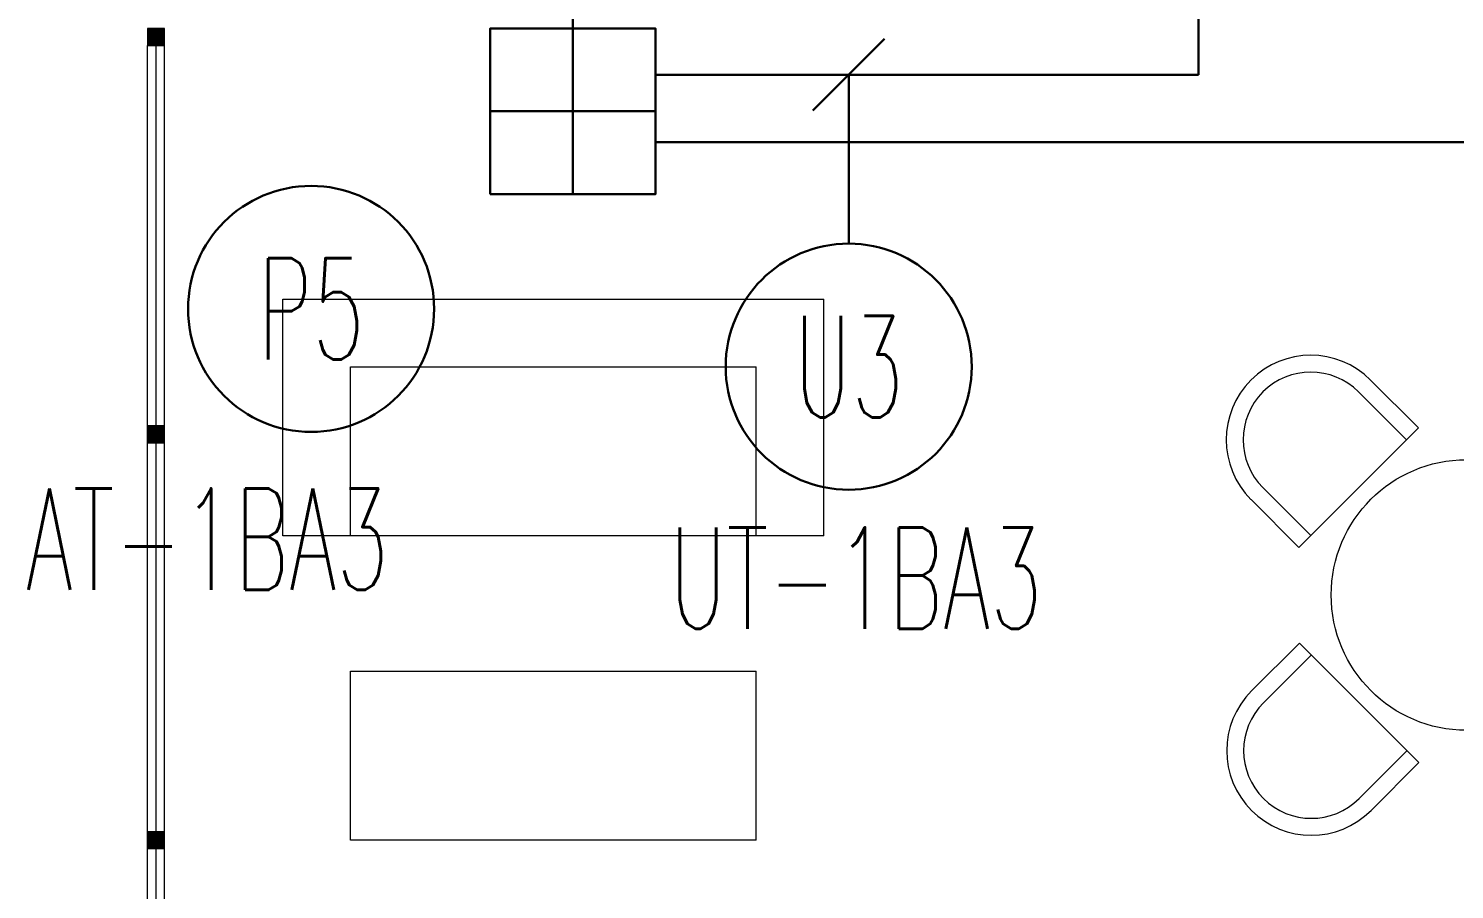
# Model space of a CAD drawing. Header units: metres. Extents: x -13194 to 152406, y -14653 to 29421.
# Drawn here: x 87624.8 to 88046.5, y 1345.4 to 1600 of the extents above; entities that cross this region are included whole.
import ezdxf
from ezdxf.enums import TextEntityAlignment as Align

# ---------------------------------------------------------------- set-up
doc = ezdxf.new("R2010")
doc.units = ezdxf.units.M
doc.header["$LTSCALE"] = 100
doc.header["$MEASUREMENT"] = 0
doc.layers.get('0').update_dxf_attribs({"color": 9, "lineweight": 9})
for name, color, linetype, lineweight in [('05', 9, 'Continuous', 9), ('06D', 9, 'Continuous', 9), ('10', 9, 'Continuous', 9), ('15', 9, 'Continuous', 9), ('E-DUVARA MONTE PRİZ KUTUSU', 7, 'Continuous', 30), ('E-KABLO', 7, 'Continuous', 30), ('E-LINYE', 7, 'Continuous', 30)]:
    doc.layers.add(name, color=color, linetype=linetype, lineweight=lineweight)
doc.styles.add('E-YAZI', font='txttw.shx')

# ---------------------------------------------------------------- blocks, each defined once
blk = doc.blocks.new('10_DUVARA MONTE PRİZ KUTUSU')
at = {"layer": 'E-DUVARA MONTE PRİZ KUTUSU', "color": 4}
for p, q in [((0, 24.48), (0, -24.48)), ((24.48, 0), (-24.48, 0))]:
    blk.add_line(p, q, dxfattribs=at)
blk.add_lwpolyline([(-24.48, -24.48), (24.48, -24.48), (24.48, 24.48), (-24.48, 24.48)], close=True, dxfattribs=at)
blk = doc.blocks.new('p-tef_porsche')
at = {"linetype": 'Continuous', "lineweight": 13}
for p, q in [((-160, -80), (-160, 80)), ((-90, 80), (-160, 80)), ((-90, 80), (-90, -80)), ((40, 80), (40, -80)), ((40, 80), (110, 80)), ((110, -80), (110, 80)), ((-140, -60), (-140, 60)), ((-90, 60), (-140, 60)), ((-50, -60), (-50, 60)), ((0, 60), (-50, 60)), ((0, 60), (0, -60)), ((40, 60), (90, 60)), ((90, -60), (90, 60)), ((-90, -60), (-140, -60)), ((0, -60), (-50, -60)), ((40, -60), (90, -60)), ((-90, -80), (-160, -80)), ((40, -80), (110, -80))]:
    blk.add_line(p, q, dxfattribs=at)
blk = doc.blocks.new('prf-10x10')
blk.add_lwpolyline([(-5, -5), (5, -5), (5, 5), (-5, 5)], close=True)
at = {"color": 255}
blk.add_solid([(-5, -5), (5, -5), (-5, 5), (5, 5)], dxfattribs=at)
at = {"layer": '10'}
blk.add_point((0, 0), dxfattribs=at)
blk = doc.blocks.new('p-dog-ser-720')
at = {"layer": '06D'}
for points in [[(0, 0), (0, 715)], [(5, 0), (5, 715)]]:
    blk.add_lwpolyline(points, dxfattribs=at)
at = {"layer": '15'}
blk.add_lwpolyline([(2.5, 0), (2.5, 715)], dxfattribs=at)
at = {"layer": '10', "xscale": 0.5, "yscale": 0.5, "rotation": 180}
for p in [(2.5, 717.5), (2.5, 600), (2.5, 480)]:
    blk.add_blockref('prf-10x10', p, dxfattribs=at)
blk = doc.blocks.new('1.Bod.Ara.Mimari Elk')
at = {"layer": '05', "lineweight": 15}
for p, q in [((4021.64, -7133.94), (4035.78, -7148.08)), ((4032.25, -7151.61), (4018.11, -7137.47)), ((4035.78, -7148.08), (4000.43, -7183.43)), ((3989.82, -7165.76), (4003.96, -7179.9)), ((4000.43, -7183.43), (3986.29, -7169.29)), ((3986.44, -7225.86), (4000.58, -7211.72)), ((4000.58, -7211.72), (4035.93, -7247.07)), ((4004.11, -7215.25), (3989.97, -7229.39)), ((4018.26, -7257.68), (4032.4, -7243.54)), ((4035.93, -7247.07), (4021.79, -7261.21))]:
    blk.add_line(p, q, dxfattribs=at)
blk.add_circle((4050, -7197.5), 40, dxfattribs=at)
for centre, radius, start, end in [((4003.96, -7151.61), 25, 45, 225), ((4003.96, -7151.61), 20, 45, 225), ((4004.11, -7243.54), 25, 135, 315), ((4004.11, -7243.54), 20, 135, 315)]:
    blk.add_arc(centre, radius, start, end, dxfattribs=at)
blk.add_blockref('p-dog-ser-720', (3660, -7750))
at = {"layer": '05', "lineweight": 15, "rotation": 270}
blk.add_blockref('p-tef_porsche', (3780, -7270.01), dxfattribs=at)

msp = doc.modelspace()

# ---------------------------------------------------------------- linework, layer by layer
at = {"layer": 'E-KABLO', "color": 4}
for p, q in [((87970.75, 2360), (87970.75, 1586.35)), ((87970.75, 1586.35), (87810.23, 1586.35)), ((88286.09, 1566.35), (87810.23, 1566.35))]:
    msp.add_line(p, q, dxfattribs=at)
at = {"layer": 'E-KABLO', "color": 6}
msp.add_line((87785.75, 1600), (87785.75, 1635), dxfattribs=at)
at = {"layer": 'E-LINYE', "color": 7, "linetype": 'Continuous'}
for p, q in [((87856.71, 1575.75), (87877.92, 1596.96)), ((87867.32, 1536.39), (87867.32, 1586.35))]:
    msp.add_line(p, q, dxfattribs=at)
for centre in [(87708.35, 1517.09), (87867.32, 1500.01)]:
    msp.add_circle(centre, 36.38, dxfattribs=at)

# ---------------------------------------------------------------- block references
msp.add_blockref('1.Bod.Ara.Mimari Elk', (84000, 8630))
at = {"layer": 'E-DUVARA MONTE PRİZ KUTUSU', "color": 3}
msp.add_blockref('10_DUVARA MONTE PRİZ KUTUSU', (87785.75, 1575.52), dxfattribs=at)

# ---------------------------------------------------------------- texts
at = {"layer": 'E-LINYE', "color": 3, "linetype": 'Continuous', "style": 'E-YAZI', "width": 0.6}
for s, p in [('P5', (87708.35, 1517.09)), ('U3', (87867.32, 1500.01)), ('AT-1BA3', (87677.62, 1449)), ('UT-1BA3', (87869.42, 1437.5))]:
    msp.add_text(s, height=30, dxfattribs=at).set_placement(p, align=Align.MIDDLE_CENTER)

doc.saveas('drawing.dxf')
